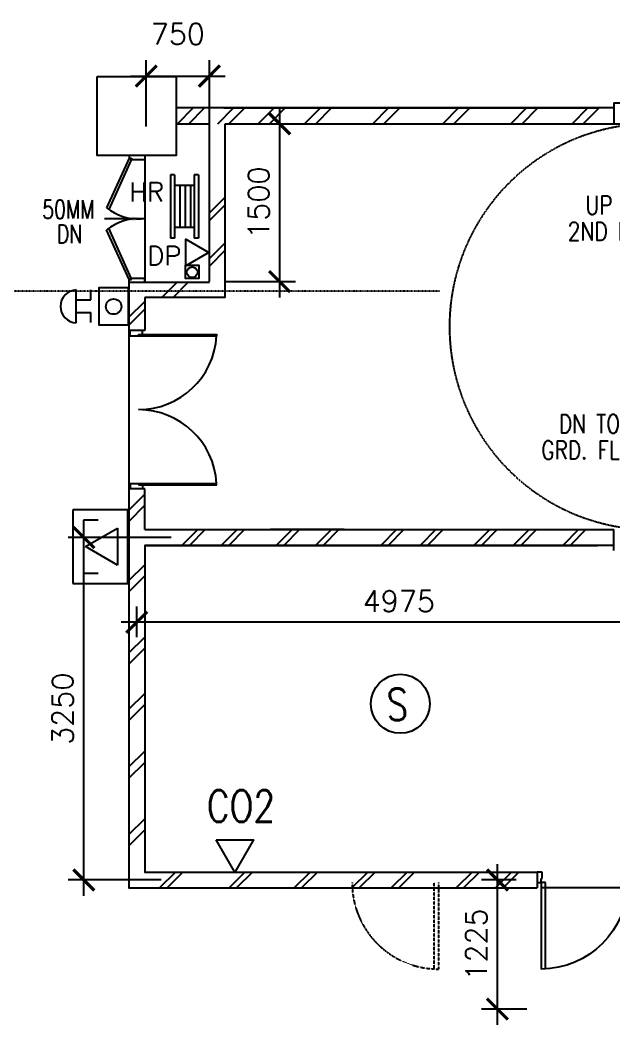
# Model space of a CAD drawing. Header units: feet. Extents: x 1407108 to 2957709, y -1501070 to -681589.
# Drawn here: x 1699852 to 1705490, y -823049 to -813515 of the extents above; entities that cross this region are included whole.
import ezdxf

# ---------------------------------------------------------------- set-up
doc = ezdxf.new("R2010")
doc.units = ezdxf.units.FT
doc.header["$LTSCALE"] = 13
doc.header["$MEASUREMENT"] = 0
for name, pattern in [('DASHDOT', [1, 0.5, -0.25, 0, -0.25]), ('DASHED2', [0.375, 0.25, -0.125]), ('DIVIDE', [1.25, 0.5, -0.25, 0, -0.25, 0, -0.25]), ('HIDDEN', [0.375, 0.25, -0.125])]:
    doc.linetypes.add(name, pattern=pattern)
doc.layers.get('0').update_dxf_attribs({"linetype": 'CONTINUOUS'})
for name, color, linetype in [('-FF', 240, 'CONTINUOUS'), ('-HR', 4, 'CONTINUOUS'), ('AR', 7, 'CONTINUOUS'), ('COL', 3, 'CONTINUOUS'), ('DEMOLISH-WORKS', 8, 'DASHED2'), ('DIM', 7, 'CONTINUOUS'), ('DOOR', 5, 'CONTINUOUS'), ('DR', 7, 'CONTINUOUS'), ('FIT', 5, 'CONTINUOUS'), ('H', 1, 'CONTINUOUS'), ('hatch', 7, 'CONTINUOUS'), ('LINE', 7, 'CONTINUOUS'), ('PIPE', 5, 'DIVIDE'), ('stair', 7, 'CONTINUOUS'), ('T25', 7, 'CONTINUOUS'), ('TEX', 2, 'CONTINUOUS'), ('WALL', 2, 'CONTINUOUS')]:
    doc.layers.add(name, color=color, linetype=linetype)
doc.styles.add('E', font='ROMANS.SHX', dxfattribs={"width": 0.9})
doc.styles.add('ROMANS', font='romans')
doc.styles.get("Standard").update_dxf_attribs({"font": 'ROMANS.SHX'})
doc.dimstyles.new('STANDARD$0', dxfattribs={"dimscale": 0, "dimtxt": 8, "dimasz": 6, "dimexe": 1, "dimexo": 1, "dimgap": 3, "dimtad": 1, "dimdec": 0, "dimlfac": -1, "dimrnd": 1, "dimzin": 0, "dimdsep": 46, "dimtxsty": 'Standard', "dimcen": 0, "dimclrd": 5, "dimclre": 250, "dimadec": 0, "dimazin": 0, "dimtfac": 1, "dimtdec": 4, "dimtofl": 0, "dimtmove": 0, "dimatfit": 3, "dimfxl": 1, "dimtolj": 1, "dimtzin": 0, "dimarcsym": 0})

# ---------------------------------------------------------------- blocks, each defined once
blk = doc.blocks.new('_ARCHTICK')
at = {"color": 0, "linetype": 'ByBlock', "const_width": 0.15}
blk.add_lwpolyline([(-0.5, -0.5), (0.5, 0.5)], dxfattribs=at)
blk = doc.blocks.new('*D435')
at = {"layer": 'DIM', "color": 7, "lineweight": -2, "transparency": 16777216}
for p, q in [((1701048.9, -814524.1), (1701048.9, -813896.5)), ((1701648.9, -814524.1), (1701648.9, -813896.5)), ((1700898.9, -814046.5), (1701798.9, -814046.5))]:
    blk.add_line(p, q, dxfattribs=at)
at = {"layer": 'DIM', "color": 7, "lineweight": -2, "transparency": 16777216, "xscale": 200, "yscale": 200, "zscale": 200, "rotation": 180}
blk.add_blockref('_ARCHTICK', (1701048.9, -814046.5), dxfattribs=at)
at = {"layer": 'DIM', "color": 7, "lineweight": -2, "transparency": 16777216, "xscale": 200, "yscale": 200, "zscale": 200}
blk.add_blockref('_ARCHTICK', (1701648.9, -814046.5), dxfattribs=at)
at = {"layer": 'DIM', "color": 7, "transparency": 16777216, "insert": (1701348.9, -813646.5), "char_height": 200, "attachment_point": 5, "style": 'ROMANS'}
blk.add_mtext('\\A1;750', dxfattribs=at)
blk = doc.blocks.new('*D436')
at = {"layer": 'DIM', "color": 7, "lineweight": -2, "transparency": 16777216}
for p, q in [((1702315.9, -814349.1), (1702315.9, -816146.3)), ((1701853.9, -814499.1), (1702465.9, -814499.1)), ((1701798.9, -815996.3), (1702465.9, -815996.3))]:
    blk.add_line(p, q, dxfattribs=at)
at = {"layer": 'DIM', "color": 7, "lineweight": -2, "transparency": 16777216, "xscale": 200, "yscale": 200, "zscale": 200}
for p, rotation in [((1702315.9, -814499.1), 90), ((1702315.9, -815996.3), 270)]:
    blk.add_blockref('_ARCHTICK', p, dxfattribs=dict(at, rotation=rotation))
at = {"layer": 'DIM', "color": 7, "transparency": 16777216, "insert": (1702115.9, -815247.7), "char_height": 200, "attachment_point": 5, "rotation": 90, "style": 'ROMANS'}
blk.add_mtext('\\A1;1500', dxfattribs=at)
blk = doc.blocks.new('D1500-1')
at = {"layer": 'DR'}
for p, q in [((38, 77), (38, 821.1)), ((38, 821.1), (50, 820.4)), ((50, 0), (50, 820.4)), ((1462, 821.1), (1450, 820.4)), ((1450, 0), (1450, 820.4)), ((1462, 77), (1462, 821.1)), ((38, 115), (0, 115)), ((1462, 115), (1500, 115)), ((50, 0), (0, 0)), ((50, 77), (38, 77)), ((1450, 77), (1462, 77)), ((1450, 0), (1500, 0))]:
    blk.add_line(p, q, dxfattribs=at)
for centre, start, end in [((4.9, 76.7), 0.02384, 86.52892), ((1495.1, 76.7), 93.47108, 179.97616)]:
    blk.add_arc(centre, 745.1, start, end, dxfattribs=at)
blk = doc.blocks.new('*D439')
at = {"layer": 'DIM', "color": 7, "linetype": 'Continuous', "lineweight": -2, "transparency": 16777216}
for p, q in [((1700960.2, -819368.6), (1700960.2, -819078.7)), ((1705935.2, -819427.5), (1705935.2, -819078.7)), ((1706085.2, -819228.7), (1700810.2, -819228.7))]:
    blk.add_line(p, q, dxfattribs=at)
at = {"layer": 'DIM', "color": 7, "linetype": 'Continuous', "lineweight": -2, "transparency": 16777216, "xscale": 200, "yscale": 200, "zscale": 200, "rotation": 180}
blk.add_blockref('_ARCHTICK', (1700960.2, -819228.7), dxfattribs=at)
at = {"layer": 'DIM', "color": 7, "linetype": 'Continuous', "lineweight": -2, "transparency": 16777216, "xscale": 200, "yscale": 200, "zscale": 200}
blk.add_blockref('_ARCHTICK', (1705935.2, -819228.7), dxfattribs=at)
at = {"layer": 'DIM', "color": 7, "linetype": 'Continuous', "transparency": 16777216, "insert": (1703447.7, -819028.7), "char_height": 200, "attachment_point": 5, "style": 'ROMANS'}
blk.add_mtext('\\A1;4975', dxfattribs=at)
blk = doc.blocks.new('*D440')
at = {"layer": 'DIM', "color": 7, "linetype": 'Continuous', "lineweight": -2, "transparency": 16777216}
for p, q in [((1700457.2, -821824.1), (1700457.2, -818274.1)), ((1701285.5, -818424.1), (1700307.2, -818424.1)), ((1701191.8, -821674.1), (1700307.2, -821674.1))]:
    blk.add_line(p, q, dxfattribs=at)
at = {"layer": 'DIM', "color": 7, "linetype": 'Continuous', "lineweight": -2, "transparency": 16777216, "xscale": 200, "yscale": 200, "zscale": 200}
for p, rotation in [((1700457.2, -818424.1), 90), ((1700457.2, -821674.1), 270)]:
    blk.add_blockref('_ARCHTICK', p, dxfattribs=dict(at, rotation=rotation))
at = {"layer": 'DIM', "color": 7, "linetype": 'Continuous', "transparency": 16777216, "insert": (1700257.2, -820049.1), "char_height": 200, "attachment_point": 5, "rotation": 90, "style": 'ROMANS'}
blk.add_mtext('\\A1;3250', dxfattribs=at)
blk = doc.blocks.new('*D454')
at = {"layer": 'DIM', "color": 7, "linetype": 'Continuous', "lineweight": -2, "transparency": 16777216}
for p, q in [((1704384.4, -823049.1), (1704384.4, -821524.1)), ((1704563.6, -821674.1), (1704234.4, -821674.1)), ((1704663.6, -822899.1), (1704234.4, -822899.1))]:
    blk.add_line(p, q, dxfattribs=at)
at = {"layer": 'DIM', "color": 7, "linetype": 'Continuous', "lineweight": -2, "transparency": 16777216, "xscale": 200, "yscale": 200, "zscale": 200}
for p, rotation in [((1704384.4, -821674.1), 90), ((1704384.4, -822899.1), 270)]:
    blk.add_blockref('_ARCHTICK', p, dxfattribs=dict(at, rotation=rotation))
at = {"layer": 'DIM', "color": 7, "linetype": 'Continuous', "transparency": 16777216, "insert": (1704184.4, -822286.6), "char_height": 200, "attachment_point": 5, "rotation": 90, "style": 'ROMANS'}
blk.add_mtext('\\A1;1225', dxfattribs=at)
blk = doc.blocks.new('100FT')
at = {"layer": 'PIPE', "linetype": 'Continuous'}
blk.add_circle((0, 0), 50, dxfattribs=at)
blk = doc.blocks.new('A$C7CE3714C')
at = {"layer": 'FIT'}
blk.add_lwpolyline([(0, 0), (126, 0), (126, 126), (0, 126)], close=True, dxfattribs=at)
at = {"layer": 'FIT', "xscale": -1}
blk.add_blockref('100FT', (63, 65.7), dxfattribs=at)
blk = doc.blocks.new('CO2')
at = {"layer": '-FF'}
blk.add_lwpolyline([(-305.5, -176.4), (-305.5, 176.4), (0, 0)], close=True, dxfattribs=at)
blk = doc.blocks.new('ALARM BELL')
at = {"layer": '-FF'}
for p, q in [((-159.1, 139.6), (152.7, 139.6)), ((-59.8, 139.6), (-59.8, 0)), ((59.8, 139.6), (59.8, 0)), ((-156.3, 0), (-59.8, 0)), ((59.8, 0), (152.4, 0))]:
    blk.add_line(p, q, dxfattribs=at)
blk.add_arc((-3.2, 134.5), 156, 1.85513, 178.14487, dxfattribs=at)
blk = doc.blocks.new('BREAK GLASS')
at = {"layer": '-FF'}
blk.add_lwpolyline([(-175, 281.1), (-175, 0), (175, 0), (175, 281.1)], close=True, dxfattribs=at)
blk.add_circle((2, 139.9), 73.3, dxfattribs=at)
blk = doc.blocks.new('SMOKE DETECTOR')
at = {"layer": '-FF'}
blk.add_circle((0, 0), 279.9, dxfattribs=at)
at = {"layer": '-FF', "color": 3, "style": 'E', "width": 0.8}
blk.add_text('S', height=300, dxfattribs=at).set_placement((-131.5, -155.8))
blk = doc.blocks.new('FIREMAN INTERCOM')
at = {"layer": '-FF', "color": 3, "ltscale": 10}
for p, q in [((-350, 521.9), (350, 521.9)), ((-350, 0), (-350, 521.9)), ((350, 521.9), (350, 0)), ((350, 0), (-350, 0))]:
    blk.add_line(p, q, dxfattribs=at)
at = {"layer": '-FF', "ltscale": 10}
for p, q in [((-253.5, 281.1), (-253.5, 422.2)), ((-253.5, 422.2), (251.1, 422.2)), ((-1.2, 402), (-175.7, 99.7)), ((173.3, 99.7), (-1.2, 402)), ((251.1, 422.2), (251.1, 281.1)), ((-175.7, 99.7), (173.3, 99.7))]:
    blk.add_line(p, q, dxfattribs=at)
blk = doc.blocks.new('d900-1b1')
at = {"layer": 'DR'}
for p, q in [((40, 100), (40, 920)), ((80, 919), (80, 100)), ((0, 0), (0, 100)), ((0, 100), (40, 100)), ((80, 100), (40, 100)), ((40, 100), (40, 60)), ((860, 100), (860, 60)), ((900, 100), (860, 100)), ((900, 0), (900, 100)), ((50, 0), (0, 0)), ((40, 60), (50, 60)), ((50, 60), (50, 0)), ((860, 60), (850, 60)), ((850, 60), (850, 0)), ((850, 0), (900, 0))]:
    blk.add_line(p, q, dxfattribs=at)
blk.add_arc((40, 100), 820, 0, 90, dxfattribs=at)

msp = doc.modelspace()

# ---------------------------------------------------------------- linework, layer by layer
at = {"layer": '-HR', "color": 13}
for p, q in [((1701319.4, -814984.5), (1701279.4, -814984.5)), ((1701279.4, -814984.5), (1701279.4, -815584.5)), ((1701319.4, -814984.5), (1701319.4, -815584.5)), ((1701504.9, -814984.5), (1701504.9, -815584.5)), ((1701544.9, -814984.5), (1701504.9, -814984.5)), ((1701544.9, -814984.5), (1701544.9, -815584.5)), ((1701504.9, -815084.5), (1701319.4, -815084.5)), ((1701369.4, -815084.5), (1701369.4, -815484.5)), ((1701419.4, -815084.5), (1701419.4, -815484.5)), ((1701469.4, -815084.5), (1701469.4, -815484.5)), ((1701504.9, -815484.5), (1701319.4, -815484.5)), ((1701319.4, -815584.5), (1701279.4, -815584.5)), ((1701544.9, -815584.5), (1701504.9, -815584.5))]:
    msp.add_line(p, q, dxfattribs=at)
at = {"layer": '-HR', "color": 13, "elevation": 0}
msp.add_lwpolyline([(1701424.9, -815846.5), (1701424.9, -815592.4), (1701644.9, -815719.4)], close=True, dxfattribs=at)
at = {"layer": 'AR', "color": 4, "linetype": 'DASHDOT'}
msp.add_line((1703834.4, -816086.9), (1691157.2, -816086.9), dxfattribs=at)
at = {"layer": 'COL'}
for p, q in [((1705490.2, -814299.1), (1710460.2, -814299.1)), ((1705490.2, -814299.1), (1705490.2, -814499.1)), ((1705490.2, -814499.1), (1710460.2, -814499.1)), ((1705490.2, -818549.1), (1705490.2, -818349.1))]:
    msp.add_line(p, q, dxfattribs=at)
msp.add_lwpolyline([(1700585.2, -814049.1), (1701335.2, -814049.1), (1701335.2, -814799.1), (1700585.2, -814799.1)], close=True, dxfattribs=at)
at = {"layer": 'DEMOLISH-WORKS', "ltscale": 0.7}
for p, q in [((1703784.2, -822518.1), (1703784.2, -821699.1)), ((1703824.2, -821699.1), (1703824.2, -822519.1))]:
    msp.add_line(p, q, dxfattribs=at)
msp.add_arc((1703824.2, -821699.1), 820, 180, 270, dxfattribs=at)
at = {"layer": 'DOOR'}
for p, q in [((1700886.2, -814826.3), (1700673, -815297.3)), ((1700907.1, -814840.1), (1700693.1, -815312.2)), ((1700886.2, -814799.1), (1700886.2, -814824.1)), ((1700886.2, -814824.1), (1700911.2, -814824.1)), ((1700907.1, -814837.9), (1700886.2, -814824.1)), ((1700911.2, -814824.1), (1700911.2, -814837.1)), ((1700911.2, -814837.1), (1701036.2, -814837.1)), ((1701036.2, -814799.1), (1701036.2, -814837.1)), ((1700886.2, -815976.3), (1700673, -815505.3)), ((1700907.1, -815962.5), (1700693.1, -815490.4)), ((1700907.1, -815962.5), (1700886.2, -815976.3)), ((1700886.2, -815976.3), (1700911.2, -815976.3)), ((1700886.2, -816001.3), (1700886.2, -815976.3)), ((1700911.2, -815976.3), (1700911.2, -815963.3)), ((1700911.2, -815963.3), (1701036.2, -815963.3)), ((1701036.2, -816001.3), (1701036.2, -815963.3))]:
    msp.add_line(p, q, dxfattribs=at)
msp.add_arc((1700979.9, -814903.9), 499, 232.03455, 272.4491, dxfattribs=at)
at = {"layer": 'DR'}
msp.add_line((1701036.2, -815400.2), (1700651.8, -815400.2), dxfattribs=at)
at = {"layer": 'H'}
for p, q in [((1701538.3, -818349.1), (1701388.3, -818499.1)), ((1701609, -818349.1), (1701459, -818499.1)), ((1701912, -818349.1), (1701762, -818499.1)), ((1701982.7, -818349.1), (1701832.7, -818499.1)), ((1702434.2, -818349.1), (1702284.2, -818499.1)), ((1702504.9, -818349.1), (1702354.9, -818499.1)), ((1702807.9, -818349.1), (1702657.9, -818499.1)), ((1702878.6, -818349.1), (1702728.6, -818499.1)), ((1703426.1, -818349.1), (1703276.1, -818499.1)), ((1703496.9, -818349.1), (1703346.9, -818499.1)), ((1703799.8, -818349.1), (1703649.8, -818499.1)), ((1703870.5, -818349.1), (1703720.5, -818499.1)), ((1704311.4, -818349.1), (1704161.4, -818499.1)), ((1704382.1, -818349.1), (1704232.1, -818499.1)), ((1704685.1, -818349.1), (1704535.1, -818499.1)), ((1704755.8, -818349.1), (1704605.8, -818499.1)), ((1705154, -818349.1), (1705004, -818499.1)), ((1705224.7, -818349.1), (1705074.7, -818499.1)), ((1701326.9, -821599.1), (1701176.9, -821749.1)), ((1701397.6, -821599.1), (1701247.6, -821749.1)), ((1701986.9, -821599.1), (1701836.9, -821749.1)), ((1702057.6, -821599.1), (1701907.6, -821749.1)), ((1702604.6, -821599.1), (1702454.6, -821749.1)), ((1702675.3, -821599.1), (1702525.3, -821749.1)), ((1703152.2, -821599.1), (1703002.2, -821749.1)), ((1703222.9, -821599.1), (1703072.9, -821749.1)), ((1703525.9, -821599.1), (1703375.9, -821749.1)), ((1703596.6, -821599.1), (1703446.6, -821749.1)), ((1704142.8, -821599.1), (1703992.8, -821749.1)), ((1704213.5, -821599.1), (1704063.5, -821749.1)), ((1704516.5, -821599.1), (1704366.5, -821749.1)), ((1704587.2, -821599.1), (1704437.2, -821749.1))]:
    msp.add_line(p, q, dxfattribs=at)
at = {"layer": 'hatch', "color": 1}
for p, q in [((1701346.8, -814499.1), (1701496.8, -814349.1)), ((1701452.9, -814499.1), (1701602.9, -814349.1)), ((1701728.7, -814499.1), (1701878.7, -814349.1)), ((1701834.8, -814499.1), (1701984.8, -814349.1)), ((1702113.9, -814499.1), (1702263.9, -814349.1)), ((1702220, -814499.1), (1702370, -814349.1)), ((1702553.8, -814499.1), (1702703.8, -814349.1)), ((1702659.8, -814499.1), (1702809.8, -814349.1)), ((1703200.4, -814499.1), (1703350.4, -814349.1)), ((1703306.4, -814499.1), (1703456.4, -814349.1)), ((1703865, -814499.1), (1704015, -814349.1)), ((1703971.1, -814499.1), (1704121.1, -814349.1)), ((1704511.6, -814499.1), (1704661.6, -814349.1)), ((1704617.7, -814499.1), (1704767.7, -814349.1)), ((1705092.8, -814499.1), (1705242.8, -814349.1)), ((1705198.9, -814499.1), (1705348.9, -814349.1)), ((1701798.9, -815195.1), (1701648.9, -815345.1)), ((1701798.9, -815266.7), (1701648.9, -815416.7)), ((1701798.9, -815628), (1701648.9, -815778)), ((1701798.9, -815699.6), (1701648.9, -815849.6)), ((1701198.9, -816146.3), (1701348.9, -815996.3)), ((1701305, -816146.3), (1701455, -815996.3)), ((1700885.2, -816334.5), (1701035.2, -816184.5)), ((1700885.2, -816409), (1701035.2, -816259)), ((1700886.5, -818162.4), (1701036.5, -818012.4)), ((1700886.5, -818268.4), (1701036.5, -818118.4)), ((1700885.2, -818833.5), (1701035.2, -818683.5)), ((1700885.2, -818939.5), (1701035.2, -818789.5)), ((1700885.2, -819519.8), (1701035.2, -819369.8)), ((1700885.2, -819625.8), (1701035.2, -819475.8)), ((1700885.2, -820053.5), (1701035.2, -819903.5)), ((1700885.2, -820159.6), (1701035.2, -820009.6)), ((1700885.2, -820601.9), (1701035.2, -820451.9)), ((1700885.2, -820708), (1701035.2, -820558)), ((1700885.2, -821243.4), (1701035.2, -821093.4)), ((1700885.2, -821349.5), (1701035.2, -821199.5))]:
    msp.add_line(p, q, dxfattribs=at)
at = {"layer": 'hatch'}
msp.add_line((1701036.2, -814801.3), (1701036.2, -816001.3), dxfattribs=at)
msp.add_arc((1700979.9, -815898.7), 499, 87.5509, 127.96545, dxfattribs=at)
at = {"layer": 'hatch', "color": 7}
msp.add_solid([(1700911.2, -815421), (1700911.2, -815379.4), (1701036.2, -815400.2)], dxfattribs=at)
at = {"layer": 'LINE', "color": 2, "linetype": 'Continuous'}
msp.add_line((1704760.2, -821599.1), (1704760.2, -821749.1), dxfattribs=at)
at = {"layer": 'LINE', "color": 5, "linetype": 'Continuous'}
for points in [[(1700885.2, -816461.6), (1700885.2, -817961.6)], [(1705660.2, -821749.1), (1704804.2, -821749.1)]]:
    msp.add_lwpolyline(points, dxfattribs=at)
at = {"layer": 'LINE', "color": 2, "linetype": 'Continuous', "elevation": 0}
msp.add_lwpolyline([(1702928.2, -818349.1), (1702228.2, -818349.1)], dxfattribs=at)
at = {"layer": 'LINE', "color": 2, "linetype": 'Continuous'}
for points in [[(1700885.2, -818499.1), (1700885.2, -821749.1), (1704760.2, -821749.1)], [(1705490.2, -818499.1), (1701035.2, -818499.1), (1701035.2, -821599.1), (1704760.2, -821599.1)], [(1703253.2, -818499.1), (1702228.2, -818499.1)]]:
    msp.add_lwpolyline(points, dxfattribs=at)
at = {"layer": 'stair', "color": 1, "linetype": 'HIDDEN'}
msp.add_arc((1705853.9, -816424.1), 1925, 90, 270, dxfattribs=at)
at = {"layer": 'WALL'}
for p, q in [((1701785.2, -814349.1), (1701335.2, -814349.1)), ((1705490.2, -814349.1), (1701335.2, -814349.1)), ((1701785.2, -814349.1), (1705335.2, -814349.1)), ((1701335.2, -814499.1), (1701648.9, -814499.1)), ((1701648.9, -815996.3), (1701648.9, -814499.1)), ((1701798.9, -814499.1), (1705490.2, -814499.1)), ((1701798.9, -816146.3), (1701798.9, -814499.1)), ((1701648.9, -815996.3), (1701648.9, -815146.3)), ((1700885.2, -816001.3), (1701648.9, -816001.3)), ((1700885.2, -816001.3), (1700885.2, -816461.6)), ((1701798.9, -816146.3), (1701035.2, -816146.3)), ((1701035.2, -816146.3), (1701035.2, -816461.6)), ((1701035.2, -816461.6), (1700885.2, -816461.6)), ((1700885.2, -817961.6), (1700885.2, -818499.1)), ((1701035.2, -817961.6), (1700885.2, -817961.6)), ((1701035.2, -818349.1), (1701035.2, -817961.6)), ((1701035.2, -818349.1), (1705490.2, -818349.1)), ((1701035.2, -818499.1), (1705335.2, -818499.1))]:
    msp.add_line(p, q, dxfattribs=at)
at = {"layer": 'WALL', "color": 1}
msp.add_line((1701648.9, -815897.3), (1701648.9, -815260.6), dxfattribs=at)

# ---------------------------------------------------------------- block references
at = {"layer": '-FF'}
for name, p, rotation in [('ALARM BELL', (1700525, -816228.3), 90), ('BREAK GLASS', (1700600, -816231.5), 270), ('CO2', (1701891.5, -821599.1), 270)]:
    msp.add_blockref(name, p, dxfattribs=dict(at, rotation=rotation))
at = {"layer": '-FF', "xscale": -1, "rotation": 90}
msp.add_blockref('FIREMAN INTERCOM', (1700875.5, -818512.4), dxfattribs=at)
at = {"layer": '-FF'}
msp.add_blockref('SMOKE DETECTOR', (1703462.4, -820002.7), dxfattribs=at)
at = {"rotation": 270}
msp.add_blockref('D1500-1', (1700897.9, -816461.6), dxfattribs=at)
at = {"layer": 'DR', "xscale": -1, "rotation": 180.0000000533608}
msp.add_blockref('d900-1b1', (1704760.2, -821599.1), dxfattribs=at)
at = {"layer": 'T25', "xscale": -1, "rotation": 180}
msp.add_blockref('A$C7CE3714C', (1701422.9, -815841.6), dxfattribs=at)

# ---------------------------------------------------------------- texts
at = {"layer": '-FF', "color": 2, "style": 'ROMANS', "width": 0.8}
msp.add_text('CO2', height=300, dxfattribs=at).set_placement((1701624.4, -821122.4))
at = {"layer": '-HR', "color": 7, "style": 'ROMANS'}
for s, p in [('HR', (1700887.4, -815235.5)), ('DP ', (1701058.1, -815841.1))]:
    msp.add_text(s, height=180, dxfattribs=at).set_placement(p)
at = {"layer": 'stair', "color": 7, "linetype": 'Continuous', "style": 'ROMANS', "width": 0.8}
for s, p in [('UP TO', (1705218.9, -815358.6)), ('2ND FLR.', (1705052.3, -815608)), ('DN TO', (1704967, -817433.3)), ('GRD. FLR.', (1704800.5, -817682.7))]:
    msp.add_text(s, height=175, dxfattribs=at).set_placement(p)
at = {"layer": 'TEX', "color": 7, "ltscale": 0.5, "style": 'ROMANS', "width": 0.75}
for s, p in [('50MM ', (1700062.2, -815398.4)), ('50MM ', (1700062.2, -815398.4)), ('DN', (1700199.8, -815631.8)), ('DN', (1700199.8, -815631.8))]:
    msp.add_text(s, height=175, dxfattribs=at).set_placement(p)

# ---------------------------------------------------------------- dimensions: what is measured, and where the dimension line sits
at = {"layer": 'DIM'}
dim = msp.add_linear_dim(base=(1701648.9, -814046.5), p1=(1701048.9, -814674.1), p2=(1701648.9, -814674.1), text='750', dimstyle='STANDARD$0', override={"dimscale": 100, "dimtxt": 2, "dimasz": 2, "dimexe": 1.5, "dimexo": 1.5, "dimgap": 1, "dimtxsty": 'ROMANS', "dimblk": 'ARCHTICK', "dimdle": 1.5, "dimclrd": 7, "dimclre": 7, "dimclrt": 7, "dimtdec": 0, "dimtmove": 2}, dxfattribs=at)
dim.commit()
dim.dimension.update_dxf_attribs({"geometry": '*D435', "text_midpoint": (1701348.9, -813646.5)})
dim = msp.add_linear_dim(base=(1702315.9, -815996.3), p1=(1701703.9, -814499.1), p2=(1701648.9, -815996.3), angle=90, text='1500', dimstyle='STANDARD$0', override={"dimscale": 100, "dimtxt": 2, "dimasz": 2, "dimexe": 1.5, "dimexo": 1.5, "dimgap": 1, "dimtxsty": 'ROMANS', "dimblk": 'ARCHTICK', "dimdle": 1.5, "dimclrd": 7, "dimclre": 7, "dimclrt": 7, "dimtdec": 0, "dimtmove": 2}, dxfattribs=at)
dim.commit()
dim.dimension.update_dxf_attribs({"geometry": '*D436', "text_midpoint": (1702115.9, -815247.7)})
at = {"layer": 'DIM', "linetype": 'Continuous'}
dim = msp.add_linear_dim(base=(1700457.2, -818424.1), p1=(1701341.8, -821674.1), p2=(1701435.5, -818424.1), angle=90, dimstyle='STANDARD$0', override={"dimscale": 100, "dimtxt": 2, "dimasz": 2, "dimexe": 1.5, "dimexo": 1.5, "dimgap": 1, "dimtxsty": 'ROMANS', "dimblk": 'ARCHTICK', "dimdle": 1.5, "dimclrd": 7, "dimclre": 7, "dimclrt": 7, "dimtdec": 0, "dimtmove": 2}, dxfattribs=at)
dim.commit()
dim.dimension.update_dxf_attribs({"geometry": '*D440', "text_midpoint": (1700257.2, -820049.1)})
dim = msp.add_linear_dim(base=(1700960.2, -819228.7), p1=(1705935.2, -819577.5), p2=(1700960.2, -819518.6), dimstyle='STANDARD$0', override={"dimscale": 100, "dimtxt": 2, "dimasz": 2, "dimexe": 1.5, "dimexo": 1.5, "dimgap": 1, "dimtxsty": 'ROMANS', "dimblk": 'ARCHTICK', "dimdle": 1.5, "dimclrd": 7, "dimclre": 7, "dimclrt": 7, "dimtdec": 0, "dimtmove": 2}, dxfattribs=at)
dim.commit()
dim.dimension.update_dxf_attribs({"geometry": '*D439', "text_midpoint": (1703447.7, -819028.7)})
at = {"layer": 'DIM', "color": 5, "linetype": 'Continuous'}
dim = msp.add_linear_dim(base=(1704384.4, -821674.1), p1=(1704813.6, -822899.1), p2=(1704713.6, -821674.1), angle=90, dimstyle='STANDARD$0', override={"dimscale": 100, "dimtxt": 2, "dimasz": 2, "dimexe": 1.5, "dimexo": 1.5, "dimgap": 1, "dimtxsty": 'ROMANS', "dimblk": 'ARCHTICK', "dimdle": 1.5, "dimclrd": 7, "dimclre": 7, "dimclrt": 7, "dimtdec": 0, "dimtmove": 2}, dxfattribs=at)
dim.commit()
dim.dimension.update_dxf_attribs({"geometry": '*D454', "text_midpoint": (1704184.4, -822286.6)})

doc.saveas('drawing.dxf')
